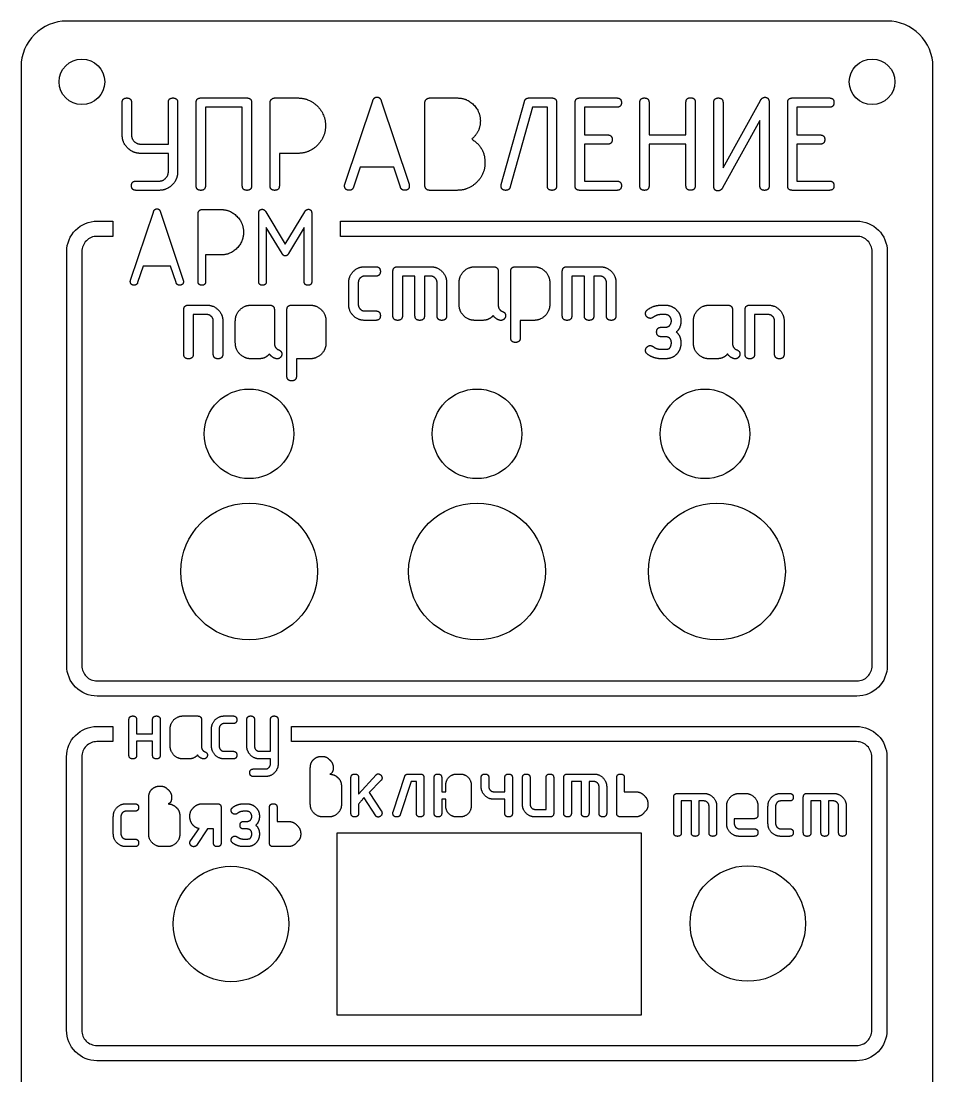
# Model space of a CAD drawing. Header units: millimetres. Extents: x -30 to 30, y -112 to 112.
# Drawn here: x -30 to 30, y 42.1 to 111.5 of the extents above; entities that cross this region are included whole.
import ezdxf

# ---------------------------------------------------------------- set-up
doc = ezdxf.new("R2010")
doc.units = ezdxf.units.MM

msp = doc.modelspace()

# ---------------------------------------------------------------- linework, layer by layer
for p, q in [((-18.177, 106.439), (-15.139, 106.439)), ((-13.311, 106.439), (-11.792, 106.439)), ((-8.694, 100.766), (-6.865, 106.241)), ((-6.297, 106.241), (-4.468, 100.766)), ((-3.122, 106.439), (-1.299, 106.439)), ((3.415, 106.439), (4.933, 106.439)), ((6.762, 106.439), (9.2, 106.439)), ((20.75, 106.439), (23.188, 106.439)), ((-23.347, 104.006), (-23.347, 106.134)), ((-22.738, 106.134), (-22.738, 104.011)), ((-19.7, 106.134), (-19.7, 101.573)), ((-18.481, 100.664), (-18.481, 106.134)), ((-14.835, 106.134), (-14.835, 100.664)), ((-13.616, 100.664), (-13.616, 106.134)), ((-3.427, 100.664), (-3.427, 106.134)), ((1.601, 100.74), (3.12, 106.216)), ((5.238, 106.134), (5.238, 100.664)), ((6.457, 100.644), (6.457, 106.134)), ((10.713, 100.664), (10.713, 106.134)), ((14.36, 106.15), (14.36, 100.674)), ((15.579, 100.664), (15.579, 106.134)), ((19.226, 106.139), (19.226, 100.664)), ((20.445, 100.644), (20.445, 106.134)), ((-22.433, 100.969), (-20.914, 100.969)), ((-20.914, 100.359), (-22.433, 100.359)), ((-1.299, 100.359), (-3.122, 100.359)), ((9.2, 100.359), (6.762, 100.359)), ((23.188, 100.359), (20.75, 100.359)), ((-22.796, 94.444), (-21.298, 98.932)), ((-20.831, 98.932), (-19.332, 94.444)), ((-18.354, 94.361), (-18.354, 98.845)), ((-18.104, 99.095), (-16.86, 99.095)), ((-14.366, 94.361), (-14.366, 98.824)), ((-10.873, 98.824), (-10.873, 94.361)), ((-7.403, 95.331), (-6.677, 95.331)), ((-5.22, 95.331), (-3.046, 95.331)), ((-0.138, 95.331), (1.075, 95.331)), ((2.531, 95.331), (3.744, 95.331)), ((5.927, 95.331), (8.101, 95.331)), ((-6.677, 94.708), (-7.403, 94.708)), ((-5.534, 92.113), (-5.534, 95.017)), ((1.393, 95.017), (1.393, 92.843)), ((2.218, 90.661), (2.218, 95.017)), ((5.613, 92.113), (5.613, 95.017)), ((-8.438, 92.839), (-8.438, 94.291)), ((-7.811, 94.291), (-7.811, 92.839)), ((-2.629, 92.113), (-2.629, 94.295)), ((-2.002, 94.291), (-2.002, 92.113)), ((-1.177, 92.839), (-1.177, 94.291)), ((4.788, 94.291), (4.788, 92.839)), ((8.517, 92.113), (8.517, 94.295)), ((9.144, 94.291), (9.144, 92.113)), ((-19.298, 89.585), (-19.298, 92.489)), ((-18.985, 92.803), (-17.772, 92.803)), ((-14.863, 92.803), (-13.651, 92.803)), ((-13.333, 92.489), (-13.333, 90.315)), ((-12.508, 88.133), (-12.508, 92.489)), ((-12.194, 92.803), (-10.981, 92.803)), ((-7.403, 92.422), (-6.677, 92.422)), ((12.135, 92.803), (12.378, 92.803)), ((15.282, 92.803), (16.495, 92.803)), ((16.813, 92.489), (16.813, 90.315)), ((17.638, 89.585), (17.638, 92.489)), ((17.951, 92.803), (19.164, 92.803)), ((-17.355, 89.585), (-17.355, 91.767)), ((-16.728, 91.763), (-16.728, 89.585)), ((-15.903, 90.311), (-15.903, 91.763)), ((-9.938, 91.763), (-9.938, 90.311)), ((-6.677, 91.8), (-7.403, 91.8)), ((0.349, 91.8), (-0.138, 91.8)), ((12.378, 92.18), (12.135, 92.18)), ((14.243, 90.311), (14.243, 91.763)), ((19.581, 89.585), (19.581, 91.767)), ((20.208, 91.763), (20.208, 89.585)), ((12.135, 91.347), (12.378, 91.347)), ((12.432, 90.724), (12.135, 90.724)), ((12.135, 89.894), (12.378, 89.894)), ((-14.377, 89.271), (-14.863, 89.271)), ((12.378, 89.271), (12.135, 89.271)), ((15.769, 89.271), (15.282, 89.271)), ((-22.903, 63.184), (-22.903, 65.508)), ((-20.847, 65.508), (-20.847, 63.184)), ((-19.355, 65.758), (-18.385, 65.758)), ((-18.13, 65.508), (-18.13, 63.768)), ((-16.639, 65.758), (-16.058, 65.758)), ((-15.144, 63.765), (-15.144, 65.508)), ((-14.642, 65.508), (-14.642, 63.765)), ((-13.088, 65.508), (-13.088, 62.603)), ((-20.187, 63.765), (-20.187, 64.927)), ((-17.467, 63.765), (-17.467, 64.927)), ((-16.965, 64.927), (-16.965, 63.765)), ((-16.058, 65.26), (-16.639, 65.26)), ((-16.639, 63.432), (-16.058, 63.432)), ((-18.965, 62.933), (-19.355, 62.933)), ((-16.058, 62.933), (-16.639, 62.933)), ((-14.701, 62.27), (-13.923, 62.27)), ((-10.968, 59.945), (-10.968, 62.347)), ((-5.523, 59.443), (-4.741, 61.806)), ((-4.52, 61.938), (-3.741, 61.938)), ((-1.335, 61.938), (-1.104, 61.938)), ((5.959, 61.938), (7.698, 61.938)), ((-13.923, 61.772), (-14.701, 61.772)), ((-8.919, 61.106), (-8.919, 59.945)), ((-8.295, 59.364), (-8.295, 61.687)), ((-3.49, 61.687), (-3.49, 59.364)), ((-2.823, 59.364), (-2.823, 61.687)), ((-0.384, 61.222), (-0.384, 59.829)), ((0.276, 61.106), (0.276, 61.687)), ((0.777, 61.687), (0.777, 61.106)), ((2.332, 61.687), (2.332, 59.364)), ((2.992, 59.945), (2.992, 61.687)), ((3.494, 61.687), (3.494, 59.945)), ((5.048, 61.687), (5.048, 59.364)), ((5.708, 59.364), (5.708, 61.687)), ((8.032, 59.364), (8.032, 61.11)), ((8.533, 61.106), (8.533, 59.364)), ((9.193, 59.364), (9.193, 61.687)), ((12.944, 58.086), (12.944, 60.41)), ((13.195, 60.661), (14.935, 60.661)), ((17.261, 60.661), (17.651, 60.661)), ((19.977, 60.661), (20.558, 60.661)), ((21.473, 58.086), (21.473, 60.41)), ((21.723, 60.661), (23.463, 60.661)), ((-23.103, 59.982), (-22.522, 59.982)), ((-21.604, 57.989), (-21.604, 60.391)), ((-18.063, 59.982), (-17.093, 59.982)), ((-16.839, 59.731), (-16.839, 57.408)), ((-15.344, 59.982), (-15.149, 59.982)), ((-13.657, 57.408), (-13.657, 59.731)), ((-7.793, 59.961), (-7.793, 59.364)), ((-6.661, 59.182), (-7.427, 60.38)), ((15.268, 58.086), (15.268, 59.832)), ((15.77, 59.829), (15.77, 58.086)), ((16.43, 58.667), (16.43, 59.829)), ((18.486, 59.829), (18.486, 59.248)), ((19.149, 58.667), (19.149, 59.829)), ((19.651, 59.829), (19.651, 58.667)), ((20.558, 60.162), (19.977, 60.162)), ((23.796, 58.086), (23.796, 59.832)), ((24.298, 59.829), (24.298, 58.086)), ((-23.931, 57.989), (-23.931, 59.15)), ((-23.429, 59.15), (-23.429, 57.989)), ((-22.522, 59.484), (-23.103, 59.484)), ((-19.555, 59.15), (-19.555, 57.989)), ((-15.149, 59.484), (-15.344, 59.484)), ((-9.751, 59.113), (-10.14, 59.113)), ((-1.104, 59.113), (-1.335, 59.113)), ((4.794, 59.113), (3.824, 59.113)), ((10.414, 59.113), (9.444, 59.113)), ((-18.855, 57.55), (-18.284, 58.345)), ((-15.344, 58.817), (-15.149, 58.817)), ((17.261, 58.334), (18.232, 58.334)), ((19.977, 58.334), (20.558, 58.334)), ((-23.103, 57.655), (-22.522, 57.655)), ((-15.106, 58.319), (-15.344, 58.319)), ((-15.344, 57.655), (-15.149, 57.655)), ((18.232, 57.835), (17.261, 57.835)), ((20.558, 57.835), (19.977, 57.835)), ((-22.522, 57.157), (-23.103, 57.157)), ((-20.386, 57.157), (-20.776, 57.157)), ((-15.149, 57.157), (-15.344, 57.157)), ((-12.436, 57.157), (-13.406, 57.157))]:
    msp.add_line(p, q)
for points in [[(-30, 108.5), (-30, -108.5, 0.414214), (-27, -111.5), (27, -111.5, 0.414214), (30, -108.5), (30, 108.5, 0.414214), (27, 111.5), (-27, 111.5, 0.414214)], [(25, 98.331, -0.414214), (27, 96.331), (27, 69.068, -0.414214), (25, 67.068), (-25, 67.068, -0.414214), (-27, 69.068), (-27, 96.331, -0.414214), (-25, 98.331), (-23.957, 98.331), (-23.957, 97.331), (-25, 97.331, 0.414214), (-26, 96.331), (-26, 69.068, 0.414214), (-25, 68.068), (25, 68.068, 0.414214), (26, 69.068), (26, 96.331, 0.414214), (25, 97.331), (-8.982, 97.331), (-8.982, 98.331)], [(24.978, 65.068, -0.414214), (26.978, 63.068), (26.978, 45.068, -0.414214), (24.978, 43.068), (-25.009, 43.068, -0.414214), (-27.009, 45.068), (-27.009, 63.068, -0.414214), (-25.009, 65.068), (-23.965, 65.068), (-23.965, 64.068), (-25.009, 64.068, 0.414214), (-26.009, 63.068), (-26.009, 45.068, 0.414214), (-25.009, 44.068), (24.978, 44.068, 0.414214), (25.978, 45.068), (25.978, 63.068, 0.414214), (24.978, 64.068), (-12.203, 64.068), (-12.203, 65.068)]]:
    msp.add_lwpolyline(points, format="xyb", close=True)
for points in [[(16.189, 106.134), (16.189, 101.837), (18.652, 106.282)], [(-22.128, 103.402), (-20.31, 103.402), (-20.31, 106.134)], [(-15.444, 100.664), (-15.444, 105.83), (-17.872, 105.83), (-17.872, 100.664)], [(4.629, 100.664), (4.629, 105.83), (3.643, 105.83), (2.186, 100.583)], [(9.2, 105.83), (7.067, 105.83), (7.067, 104.006), (8.595, 104.006)], [(11.323, 106.134), (11.323, 104.006), (13.751, 104.006), (13.751, 106.15)], [(23.188, 105.83), (21.054, 105.83), (21.054, 104.006), (22.583, 104.006)], [(18.616, 100.664), (18.616, 104.966), (16.153, 100.522)], [(-20.31, 101.578), (-20.31, 102.792), (-22.133, 102.792)], [(-11.792, 102.792), (-13.006, 102.792), (-13.006, 100.664)], [(8.595, 103.397), (7.067, 103.397), (7.067, 100.969), (9.2, 100.969)], [(13.751, 100.664), (13.751, 103.397), (11.323, 103.397), (11.323, 100.664)], [(22.583, 103.397), (21.054, 103.397), (21.054, 100.969), (23.188, 100.969)], [(-5.042, 100.573), (-5.479, 101.888), (-7.688, 101.888), (-8.125, 100.573)], [(-13.9, 98.953), (-12.617, 96.813), (-11.339, 98.953)], [(-12.83, 96.197), (-13.866, 97.921), (-13.866, 94.361)], [(-11.372, 94.361), (-11.372, 97.921), (-12.401, 96.197)], [(-16.86, 96.105), (-17.855, 96.105), (-17.855, 94.361)], [(-19.803, 94.286), (-20.161, 95.364), (-21.972, 95.364), (-22.33, 94.286)], [(-4.082, 92.113), (-4.082, 94.708), (-4.907, 94.708), (-4.907, 92.113)], [(-3.042, 94.708), (-3.455, 94.708), (-3.455, 92.113)], [(7.065, 92.113), (7.065, 94.708), (6.24, 94.708), (6.24, 92.113)], [(8.105, 94.708), (7.692, 94.708), (7.692, 92.113)], [(-17.772, 92.18), (-18.671, 92.18), (-18.671, 89.585)], [(3.744, 91.8), (2.845, 91.8), (2.845, 90.661)], [(19.164, 92.18), (18.265, 92.18), (18.265, 89.585)], [(-10.981, 89.271), (-11.881, 89.271), (-11.881, 88.133)], [(-22.401, 65.508), (-22.401, 64.593), (-21.348, 64.593), (-21.348, 65.508)], [(-14.312, 63.432), (-13.589, 63.432), (-13.589, 65.508)], [(-21.348, 63.184), (-21.348, 64.095), (-22.401, 64.095), (-22.401, 63.184)], [(-13.589, 62.603), (-13.589, 62.933), (-14.309, 62.933)], [(-7.793, 61.687), (-7.793, 60.601), (-6.625, 61.888)], [(-6.325, 61.502), (-7.087, 60.717), (-6.305, 59.525)], [(-3.992, 59.364), (-3.992, 61.44), (-4.338, 61.44), (-5.064, 59.245)], [(-2.322, 61.687), (-2.322, 60.773), (-2.051, 60.773), (-2.051, 61.222)], [(1.108, 60.773), (1.83, 60.773), (1.83, 61.687)], [(3.824, 59.611), (4.546, 59.611), (4.546, 61.687)], [(6.87, 59.364), (6.87, 61.44), (6.21, 61.44), (6.21, 59.364)], [(7.702, 61.44), (7.372, 61.44), (7.372, 59.364)], [(9.695, 61.687), (9.695, 60.773), (10.414, 60.773)], [(-13.155, 59.731), (-13.155, 58.817), (-12.436, 58.817)], [(-2.051, 59.826), (-2.051, 60.275), (-2.322, 60.275), (-2.322, 59.364)], [(1.83, 59.364), (1.83, 60.275), (1.111, 60.275)], [(14.106, 58.086), (14.106, 60.162), (13.446, 60.162), (13.446, 58.086)], [(14.938, 60.162), (14.608, 60.162), (14.608, 58.086)], [(22.634, 58.086), (22.634, 60.162), (21.974, 60.162), (21.974, 58.086)], [(23.466, 60.162), (23.136, 60.162), (23.136, 58.086)], [(18.232, 58.997), (16.931, 58.997), (16.931, 58.667)], [(-17.34, 57.408), (-17.34, 58.319), (-17.73, 58.319), (-18.456, 57.243)]]:
    msp.add_lwpolyline(points)
msp.add_lwpolyline([(10.808, 58.068), (10.808, 46.068), (-9.192, 46.068), (-9.192, 58.068)], close=True)
for centre, radius in [((-26, 107.5), 1.5), ((26, 107.5), 1.5), ((-15, 84.331), 2.95), ((0, 84.331), 2.95), ((15, 84.331), 2.95), ((-15, 75.262), 4.5), ((0, 75.262), 4.5), ((15.79, 75.262), 4.5), ((-16.192, 52.068), 3.8), ((17.823, 52.094), 3.8)]:
    msp.add_circle(centre, radius)
for points in [[(-23.347, 106.134), (-23.347, 106.439), (-23.042, 106.439)], [(-23.042, 106.439), (-22.738, 106.439), (-22.738, 106.134)], [(-20.31, 106.134), (-20.31, 106.439), (-20.005, 106.439)], [(-20.005, 106.439), (-19.7, 106.439), (-19.7, 106.134)], [(-18.481, 106.134), (-18.481, 106.439), (-18.177, 106.439)], [(-15.139, 106.439), (-14.835, 106.439), (-14.835, 106.134)], [(-13.616, 106.134), (-13.616, 106.256), (-13.433, 106.439), (-13.311, 106.439)], [(-11.792, 106.439), (-11.04, 106.439), (-9.969, 105.367), (-9.969, 104.616)], [(-6.865, 106.241), (-6.779, 106.5), (-6.581, 106.5)], [(-6.581, 106.5), (-6.378, 106.5), (-6.297, 106.241)], [(-3.427, 106.134), (-3.427, 106.256), (-3.244, 106.439), (-3.122, 106.439)], [(-1.299, 106.439), (-0.674, 106.439), (0.22, 105.545), (0.22, 104.92)], [(3.12, 106.216), (3.181, 106.439), (3.415, 106.439)], [(4.933, 106.439), (5.238, 106.439), (5.238, 106.134)], [(6.457, 106.134), (6.457, 106.439), (6.762, 106.439)], [(9.2, 106.439), (9.505, 106.439), (9.505, 106.134)], [(10.713, 106.134), (10.713, 106.439), (11.018, 106.439)], [(11.018, 106.439), (11.323, 106.439), (11.323, 106.134)], [(13.751, 106.15), (13.751, 106.454), (14.055, 106.454)], [(14.055, 106.454), (14.36, 106.454), (14.36, 106.15)], [(15.579, 106.134), (15.579, 106.439), (15.884, 106.439)], [(15.884, 106.439), (16.189, 106.439), (16.189, 106.134)], [(18.652, 106.282), (18.769, 106.485), (18.947, 106.485)], [(18.947, 106.485), (19.226, 106.485), (19.226, 106.139)], [(20.445, 106.134), (20.445, 106.439), (20.75, 106.439)], [(23.188, 106.439), (23.492, 106.439), (23.492, 106.134)], [(9.505, 106.134), (9.505, 105.83), (9.2, 105.83)], [(23.492, 106.134), (23.492, 105.83), (23.188, 105.83)], [(0.22, 104.92), (0.22, 104.194), (-0.349, 103.732)], [(-9.969, 104.616), (-9.969, 103.864), (-11.035, 102.792), (-11.792, 102.792)], [(-22.133, 102.792), (-22.636, 102.792), (-23.347, 103.503), (-23.347, 104.006)], [(-22.738, 104.011), (-22.738, 103.762), (-22.377, 103.402), (-22.128, 103.402)], [(-0.349, 103.732), (0.525, 103.199), (0.525, 102.183)], [(8.595, 104.006), (8.895, 104.006), (8.895, 103.701)], [(8.895, 103.701), (8.895, 103.397), (8.595, 103.397)], [(22.583, 104.006), (22.883, 104.006), (22.883, 103.701)], [(22.883, 103.701), (22.883, 103.397), (22.583, 103.397)], [(0.525, 102.183), (0.525, 101.431), (-0.547, 100.359), (-1.299, 100.359)], [(-20.914, 100.969), (-20.665, 100.969), (-20.31, 101.329), (-20.31, 101.578)], [(-19.7, 101.573), (-19.7, 101.07), (-20.411, 100.359), (-20.914, 100.359)], [(-22.738, 100.664), (-22.738, 100.969), (-22.433, 100.969)], [(-8.714, 100.654), (-8.714, 100.71), (-8.694, 100.766)], [(-4.468, 100.766), (-4.453, 100.71), (-4.453, 100.654)], [(1.586, 100.649), (1.586, 100.695), (1.601, 100.74)], [(9.2, 100.969), (9.505, 100.969), (9.505, 100.664)], [(23.188, 100.969), (23.492, 100.969), (23.492, 100.664)], [(-22.433, 100.359), (-22.738, 100.359), (-22.738, 100.664)], [(-18.177, 100.359), (-18.481, 100.359), (-18.481, 100.664)], [(-17.872, 100.664), (-17.872, 100.359), (-18.177, 100.359)], [(-15.139, 100.359), (-15.444, 100.359), (-15.444, 100.664)], [(-14.835, 100.664), (-14.835, 100.359), (-15.139, 100.359)], [(-13.311, 100.359), (-13.616, 100.359), (-13.616, 100.664)], [(-13.006, 100.664), (-13.006, 100.359), (-13.311, 100.359)], [(-8.399, 100.364), (-8.714, 100.364), (-8.714, 100.654)], [(-8.125, 100.573), (-8.191, 100.364), (-8.399, 100.364)], [(-4.768, 100.364), (-4.976, 100.364), (-5.042, 100.573)], [(-4.453, 100.654), (-4.453, 100.364), (-4.768, 100.364)], [(-3.122, 100.359), (-3.254, 100.359), (-3.427, 100.532), (-3.427, 100.664)], [(1.896, 100.359), (1.586, 100.359), (1.586, 100.649)], [(2.186, 100.583), (2.125, 100.359), (1.896, 100.359)], [(4.933, 100.359), (4.629, 100.359), (4.629, 100.664)], [(5.238, 100.664), (5.238, 100.359), (4.933, 100.359)], [(6.762, 100.359), (6.457, 100.359), (6.457, 100.644)], [(9.505, 100.664), (9.505, 100.359), (9.2, 100.359)], [(11.018, 100.359), (10.713, 100.359), (10.713, 100.664)], [(11.323, 100.664), (11.323, 100.359), (11.018, 100.359)], [(14.05, 100.364), (13.751, 100.364), (13.751, 100.664)], [(14.36, 100.674), (14.36, 100.364), (14.05, 100.364)], [(15.858, 100.319), (15.579, 100.319), (15.579, 100.664)], [(16.153, 100.522), (16.036, 100.319), (15.858, 100.319)], [(18.921, 100.359), (18.616, 100.359), (18.616, 100.664)], [(19.226, 100.664), (19.226, 100.359), (18.921, 100.359)], [(20.75, 100.359), (20.445, 100.359), (20.445, 100.644)], [(23.492, 100.664), (23.492, 100.359), (23.188, 100.359)], [(-21.298, 98.932), (-21.227, 99.145), (-21.064, 99.145)], [(-21.064, 99.145), (-20.898, 99.145), (-20.831, 98.932)], [(-18.354, 98.845), (-18.354, 98.945), (-18.204, 99.095), (-18.104, 99.095)], [(-16.86, 99.095), (-16.243, 99.095), (-15.365, 98.216), (-15.365, 97.6)], [(-14.366, 98.824), (-14.366, 99.111), (-14.141, 99.111)], [(-14.141, 99.111), (-13.995, 99.111), (-13.9, 98.953)], [(-11.339, 98.953), (-11.243, 99.111), (-11.102, 99.111)], [(-11.102, 99.111), (-10.873, 99.111), (-10.873, 98.824)], [(-15.365, 97.6), (-15.365, 96.984), (-16.239, 96.105), (-16.86, 96.105)], [(-12.617, 96.039), (-12.738, 96.039), (-12.83, 96.197)], [(-12.401, 96.197), (-12.497, 96.039), (-12.617, 96.039)], [(-8.438, 94.291), (-8.438, 94.724), (-7.828, 95.331), (-7.403, 95.331)], [(-6.677, 95.331), (-6.359, 95.331), (-6.359, 95.021)], [(-5.534, 95.017), (-5.534, 95.331), (-5.22, 95.331)], [(-3.046, 95.331), (-2.613, 95.331), (-2.002, 94.72), (-2.002, 94.291)], [(-1.177, 94.291), (-1.177, 94.724), (-0.563, 95.331), (-0.138, 95.331)], [(1.075, 95.331), (1.393, 95.331), (1.393, 95.017)], [(2.218, 95.017), (2.218, 95.331), (2.531, 95.331)], [(3.744, 95.331), (4.177, 95.331), (4.788, 94.72), (4.788, 94.291)], [(5.613, 95.017), (5.613, 95.331), (5.927, 95.331)], [(8.101, 95.331), (8.534, 95.331), (9.144, 94.72), (9.144, 94.291)], [(-22.813, 94.353), (-22.813, 94.399), (-22.796, 94.444)], [(-19.332, 94.444), (-19.32, 94.399), (-19.32, 94.353)], [(-7.403, 94.708), (-7.568, 94.708), (-7.811, 94.465), (-7.811, 94.291)], [(-6.359, 95.021), (-6.359, 94.708), (-6.677, 94.708)], [(-2.629, 94.295), (-2.629, 94.46), (-2.877, 94.708), (-3.042, 94.708)], [(8.517, 94.295), (8.517, 94.46), (8.27, 94.708), (8.105, 94.708)], [(-22.555, 94.115), (-22.813, 94.115), (-22.813, 94.353)], [(-22.33, 94.286), (-22.384, 94.115), (-22.555, 94.115)], [(-19.578, 94.115), (-19.749, 94.115), (-19.803, 94.286)], [(-19.32, 94.353), (-19.32, 94.115), (-19.578, 94.115)], [(-18.104, 94.111), (-18.354, 94.111), (-18.354, 94.361)], [(-17.855, 94.361), (-17.855, 94.111), (-18.104, 94.111)], [(-14.116, 94.111), (-14.366, 94.111), (-14.366, 94.361)], [(-13.866, 94.361), (-13.866, 94.111), (-14.116, 94.111)], [(-11.123, 94.111), (-11.372, 94.111), (-11.372, 94.361)], [(-10.873, 94.361), (-10.873, 94.111), (-11.123, 94.111)], [(-19.298, 92.489), (-19.298, 92.803), (-18.985, 92.803)], [(-17.772, 92.803), (-17.339, 92.803), (-16.728, 92.192), (-16.728, 91.763)], [(-15.903, 91.763), (-15.903, 92.196), (-15.288, 92.803), (-14.863, 92.803)], [(-13.651, 92.803), (-13.333, 92.803), (-13.333, 92.489)], [(-12.508, 92.489), (-12.508, 92.803), (-12.194, 92.803)], [(-10.981, 92.803), (-10.548, 92.803), (-9.938, 92.192), (-9.938, 91.763)], [(-7.403, 91.8), (-7.828, 91.8), (-8.438, 92.406), (-8.438, 92.839)], [(-7.811, 92.839), (-7.811, 92.666), (-7.568, 92.422), (-7.403, 92.422)], [(-6.677, 92.422), (-6.359, 92.422), (-6.359, 92.113)], [(-0.138, 91.8), (-0.567, 91.8), (-1.177, 92.406), (-1.177, 92.839)], [(1.393, 92.843), (1.393, 92.526), (1.628, 92.406)], [(1.628, 92.406), (1.884, 92.319), (1.884, 92.121)], [(4.788, 92.839), (4.788, 92.41), (4.177, 91.8), (3.744, 91.8)], [(11.091, 92.254), (11.091, 92.399), (11.219, 92.498)], [(11.219, 92.498), (11.619, 92.803), (12.135, 92.803)], [(12.378, 92.803), (12.865, 92.803), (13.178, 92.432)], [(13.178, 92.432), (13.418, 92.18), (13.418, 91.763)], [(14.243, 91.763), (14.243, 92.196), (14.857, 92.803), (15.282, 92.803)], [(16.495, 92.803), (16.813, 92.803), (16.813, 92.489)], [(17.638, 92.489), (17.638, 92.803), (17.951, 92.803)], [(19.164, 92.803), (19.598, 92.803), (20.208, 92.192), (20.208, 91.763)], [(-17.355, 91.767), (-17.355, 91.932), (-17.603, 92.18), (-17.772, 92.18)], [(-6.359, 92.113), (-6.359, 91.8), (-6.677, 91.8)], [(-5.22, 91.8), (-5.534, 91.8), (-5.534, 92.113)], [(-4.907, 92.113), (-4.907, 91.8), (-5.22, 91.8)], [(-3.768, 91.8), (-4.082, 91.8), (-4.082, 92.113)], [(-3.455, 92.113), (-3.455, 91.8), (-3.768, 91.8)], [(-2.316, 91.8), (-2.629, 91.8), (-2.629, 92.113)], [(-2.002, 92.113), (-2.002, 91.8), (-2.316, 91.8)], [(1.067, 92.121), (0.815, 91.8), (0.349, 91.8)], [(1.413, 91.833), (1.174, 91.94), (1.067, 92.121)], [(1.57, 91.795), (1.5, 91.795), (1.413, 91.833)], [(1.884, 92.121), (1.884, 91.993), (1.706, 91.795), (1.57, 91.795)], [(5.927, 91.8), (5.613, 91.8), (5.613, 92.113)], [(6.24, 92.113), (6.24, 91.8), (5.927, 91.8)], [(7.379, 91.8), (7.065, 91.8), (7.065, 92.113)], [(7.692, 92.113), (7.692, 91.8), (7.379, 91.8)], [(8.831, 91.8), (8.517, 91.8), (8.517, 92.113)], [(9.144, 92.113), (9.144, 91.8), (8.831, 91.8)], [(11.404, 91.932), (11.277, 91.932), (11.091, 92.126), (11.091, 92.254)], [(11.615, 92.015), (11.503, 91.932), (11.404, 91.932)], [(12.135, 92.18), (11.833, 92.18), (11.615, 92.015)], [(12.687, 92.052), (12.572, 92.18), (12.378, 92.18)], [(12.791, 91.763), (12.791, 91.936), (12.687, 92.052)], [(12.687, 91.474), (12.791, 91.59), (12.791, 91.763)], [(13.418, 91.763), (13.418, 91.289), (13.112, 91.037)], [(19.581, 91.767), (19.581, 91.932), (19.333, 92.18), (19.164, 92.18)], [(11.821, 91.037), (11.821, 91.347), (12.135, 91.347)], [(12.135, 90.724), (11.821, 90.724), (11.821, 91.037)], [(12.378, 91.347), (12.572, 91.347), (12.687, 91.474)], [(13.112, 91.037), (13.418, 90.786), (13.418, 90.311)], [(-14.863, 89.271), (-15.292, 89.271), (-15.903, 89.878), (-15.903, 90.311)], [(-13.333, 90.315), (-13.333, 89.998), (-13.098, 89.878)], [(-9.938, 90.311), (-9.938, 89.882), (-10.548, 89.271), (-10.981, 89.271)], [(2.531, 90.347), (2.218, 90.347), (2.218, 90.661)], [(2.845, 90.661), (2.845, 90.347), (2.531, 90.347)], [(12.791, 90.315), (12.791, 90.686), (12.432, 90.724)], [(12.671, 89.96), (12.791, 90.142), (12.791, 90.315)], [(13.418, 90.311), (13.418, 89.89), (13.158, 89.593)], [(15.282, 89.271), (14.853, 89.271), (14.243, 89.878), (14.243, 90.311)], [(16.813, 90.315), (16.813, 89.998), (17.048, 89.878)], [(-18.985, 89.271), (-19.298, 89.271), (-19.298, 89.585)], [(-18.671, 89.585), (-18.671, 89.271), (-18.985, 89.271)], [(-17.042, 89.271), (-17.355, 89.271), (-17.355, 89.585)], [(-16.728, 89.585), (-16.728, 89.271), (-17.042, 89.271)], [(-13.659, 89.593), (-13.91, 89.271), (-14.377, 89.271)], [(-13.312, 89.304), (-13.552, 89.412), (-13.659, 89.593)], [(-12.842, 89.593), (-12.842, 89.465), (-13.019, 89.267), (-13.155, 89.267)], [(-13.098, 89.878), (-12.842, 89.791), (-12.842, 89.593)], [(11.091, 89.82), (11.091, 89.948), (11.277, 90.142), (11.404, 90.142)], [(11.219, 89.577), (11.091, 89.672), (11.091, 89.82)], [(12.135, 89.271), (11.615, 89.271), (11.219, 89.577)], [(11.404, 90.142), (11.503, 90.142), (11.615, 90.059)], [(11.615, 90.059), (11.829, 89.894), (12.135, 89.894)], [(12.378, 89.894), (12.572, 89.894), (12.671, 89.96)], [(13.158, 89.593), (12.865, 89.271), (12.378, 89.271)], [(16.487, 89.593), (16.235, 89.271), (15.769, 89.271)], [(16.833, 89.304), (16.594, 89.412), (16.487, 89.593)], [(17.304, 89.593), (17.304, 89.465), (17.126, 89.267), (16.99, 89.267)], [(17.048, 89.878), (17.304, 89.791), (17.304, 89.593)], [(17.951, 89.271), (17.638, 89.271), (17.638, 89.585)], [(18.265, 89.585), (18.265, 89.271), (17.951, 89.271)], [(19.895, 89.271), (19.581, 89.271), (19.581, 89.585)], [(20.208, 89.585), (20.208, 89.271), (19.895, 89.271)], [(-13.155, 89.267), (-13.226, 89.267), (-13.312, 89.304)], [(16.99, 89.267), (16.92, 89.267), (16.833, 89.304)], [(-12.194, 87.819), (-12.508, 87.819), (-12.508, 88.133)], [(-11.881, 88.133), (-11.881, 87.819), (-12.194, 87.819)], [(-22.903, 65.508), (-22.903, 65.758), (-22.652, 65.758)], [(-22.652, 65.758), (-22.401, 65.758), (-22.401, 65.508)], [(-21.348, 65.508), (-21.348, 65.758), (-21.097, 65.758)], [(-21.097, 65.758), (-20.847, 65.758), (-20.847, 65.508)], [(-20.187, 64.927), (-20.187, 65.273), (-19.695, 65.758), (-19.355, 65.758)], [(-18.385, 65.758), (-18.13, 65.758), (-18.13, 65.508)], [(-17.467, 64.927), (-17.467, 65.273), (-16.979, 65.758), (-16.639, 65.758)], [(-16.058, 65.758), (-15.804, 65.758), (-15.804, 65.511)], [(-15.804, 65.511), (-15.804, 65.26), (-16.058, 65.26)], [(-15.144, 65.508), (-15.144, 65.758), (-14.893, 65.758)], [(-14.893, 65.758), (-14.642, 65.758), (-14.642, 65.508)], [(-13.589, 65.508), (-13.589, 65.758), (-13.338, 65.758)], [(-13.338, 65.758), (-13.088, 65.758), (-13.088, 65.508)], [(-16.639, 65.26), (-16.771, 65.26), (-16.965, 65.065), (-16.965, 64.927)], [(-19.355, 62.933), (-19.698, 62.933), (-20.187, 63.418), (-20.187, 63.765)], [(-18.391, 63.191), (-18.593, 62.933), (-18.965, 62.933)], [(-18.114, 62.96), (-18.305, 63.046), (-18.391, 63.191)], [(-18.13, 63.768), (-18.13, 63.514), (-17.942, 63.418)], [(-17.738, 63.191), (-17.738, 63.088), (-17.88, 62.93), (-17.989, 62.93)], [(-17.942, 63.418), (-17.738, 63.349), (-17.738, 63.191)], [(-16.639, 62.933), (-16.979, 62.933), (-17.467, 63.418), (-17.467, 63.765)], [(-16.965, 63.765), (-16.965, 63.626), (-16.771, 63.432), (-16.639, 63.432)], [(-16.058, 63.432), (-15.804, 63.432), (-15.804, 63.184)], [(-14.309, 62.933), (-14.652, 62.933), (-15.144, 63.418), (-15.144, 63.765)], [(-14.642, 63.765), (-14.642, 63.626), (-14.447, 63.432), (-14.312, 63.432)], [(-22.652, 62.933), (-22.903, 62.933), (-22.903, 63.184)], [(-22.401, 63.184), (-22.401, 62.933), (-22.652, 62.933)], [(-21.097, 62.933), (-21.348, 62.933), (-21.348, 63.184)], [(-20.847, 63.184), (-20.847, 62.933), (-21.097, 62.933)], [(-17.989, 62.93), (-18.045, 62.93), (-18.114, 62.96)], [(-15.804, 63.184), (-15.804, 62.933), (-16.058, 62.933)], [(-13.088, 62.603), (-13.088, 62.257), (-13.576, 61.772), (-13.923, 61.772)], [(-13.923, 62.27), (-13.787, 62.27), (-13.589, 62.468), (-13.589, 62.603)], [(-10.968, 62.347), (-10.968, 62.7), (-10.734, 62.912)], [(-10.734, 62.912), (-10.52, 63.1), (-10.213, 63.1)], [(-10.213, 63.1), (-9.906, 63.1), (-9.764, 62.928)], [(-9.764, 62.928), (-9.46, 62.704), (-9.46, 62.35)], [(-14.952, 62.022), (-14.952, 62.27), (-14.701, 62.27)], [(-14.701, 61.772), (-14.952, 61.772), (-14.952, 62.022)], [(-9.46, 62.35), (-9.46, 61.994), (-9.691, 61.925)], [(-9.691, 61.925), (-9.351, 61.925), (-9.107, 61.644)], [(-8.295, 61.687), (-8.295, 61.938), (-8.044, 61.938)], [(-8.044, 61.938), (-7.793, 61.938), (-7.793, 61.687)], [(-6.625, 61.888), (-6.595, 61.948), (-6.5, 61.948)], [(-6.5, 61.948), (-6.397, 61.948), (-6.249, 61.783), (-6.249, 61.684)], [(-4.741, 61.806), (-4.701, 61.938), (-4.52, 61.938)], [(-3.741, 61.938), (-3.49, 61.938), (-3.49, 61.687)], [(-2.823, 61.687), (-2.823, 61.938), (-2.572, 61.938)], [(-2.572, 61.938), (-2.322, 61.938), (-2.322, 61.687)], [(-2.051, 61.222), (-2.051, 61.515), (-1.635, 61.938), (-1.335, 61.938)], [(-1.104, 61.938), (-0.803, 61.938), (-0.384, 61.519), (-0.384, 61.222)], [(0.276, 61.687), (0.276, 61.938), (0.527, 61.938)], [(0.527, 61.938), (0.777, 61.938), (0.777, 61.687)], [(1.83, 61.687), (1.83, 61.938), (2.081, 61.938)], [(2.081, 61.938), (2.332, 61.938), (2.332, 61.687)], [(2.992, 61.687), (2.992, 61.938), (3.243, 61.938)], [(3.243, 61.938), (3.494, 61.938), (3.494, 61.687)], [(4.546, 61.687), (4.546, 61.938), (4.797, 61.938)], [(4.797, 61.938), (5.048, 61.938), (5.048, 61.687)], [(5.708, 61.687), (5.708, 61.938), (5.959, 61.938)], [(7.698, 61.938), (8.045, 61.938), (8.533, 61.449), (8.533, 61.106)], [(9.193, 61.687), (9.193, 61.938), (9.444, 61.938)], [(9.444, 61.938), (9.695, 61.938), (9.695, 61.687)], [(-21.37, 60.956), (-21.155, 61.144), (-20.848, 61.144)], [(-20.848, 61.144), (-20.542, 61.144), (-20.4, 60.972)], [(-9.107, 61.644), (-8.919, 61.463), (-8.919, 61.106)], [(-6.249, 61.684), (-6.249, 61.578), (-6.325, 61.502)], [(1.111, 60.275), (0.768, 60.275), (0.276, 60.76), (0.276, 61.106)], [(0.777, 61.106), (0.777, 60.968), (0.972, 60.773), (1.108, 60.773)], [(8.032, 61.11), (8.032, 61.242), (7.834, 61.44), (7.702, 61.44)], [(-21.604, 60.391), (-21.604, 60.744), (-21.37, 60.956)], [(-20.4, 60.972), (-20.096, 60.748), (-20.096, 60.395)], [(10.414, 60.773), (10.81, 60.773), (11.055, 60.463)], [(11.055, 60.463), (11.249, 60.275), (11.249, 59.945)], [(12.944, 60.41), (12.944, 60.661), (13.195, 60.661)], [(14.935, 60.661), (15.281, 60.661), (15.77, 60.172), (15.77, 59.829)], [(16.43, 59.829), (16.43, 60.175), (16.915, 60.661), (17.261, 60.661)], [(17.651, 60.661), (17.997, 60.661), (18.486, 60.172), (18.486, 59.829)], [(19.149, 59.829), (19.149, 60.175), (19.638, 60.661), (19.977, 60.661)], [(20.558, 60.661), (20.812, 60.661), (20.812, 60.413)], [(20.812, 60.413), (20.812, 60.162), (20.558, 60.162)], [(21.473, 60.41), (21.473, 60.661), (21.723, 60.661)], [(23.463, 60.661), (23.809, 60.661), (24.298, 60.172), (24.298, 59.829)], [(-23.931, 59.15), (-23.931, 59.497), (-23.443, 59.982), (-23.103, 59.982)], [(-22.522, 59.982), (-22.268, 59.982), (-22.268, 59.734)], [(-22.268, 59.734), (-22.268, 59.484), (-22.522, 59.484)], [(-20.096, 60.395), (-20.096, 60.038), (-20.327, 59.969)], [(-20.327, 59.969), (-19.987, 59.969), (-19.743, 59.688)], [(-18.7, 59.675), (-18.456, 59.982), (-18.063, 59.982)], [(-17.093, 59.982), (-16.839, 59.982), (-16.839, 59.731)], [(-16.179, 59.543), (-16.179, 59.659), (-16.076, 59.738)], [(-16.076, 59.738), (-15.756, 59.982), (-15.344, 59.982)], [(-15.149, 59.982), (-14.759, 59.982), (-14.509, 59.685)], [(-13.657, 59.731), (-13.657, 59.982), (-13.406, 59.982)], [(-13.406, 59.982), (-13.155, 59.982), (-13.155, 59.731)], [(-10.14, 59.113), (-10.48, 59.113), (-10.968, 59.598), (-10.968, 59.945)], [(-8.919, 59.945), (-8.919, 59.601), (-9.404, 59.113), (-9.751, 59.113)], [(-7.427, 60.38), (-7.477, 60.341), (-7.793, 59.961)], [(-1.335, 59.113), (-1.635, 59.113), (-2.051, 59.529), (-2.051, 59.826)], [(-0.384, 59.829), (-0.384, 59.529), (-0.8, 59.113), (-1.104, 59.113)], [(3.824, 59.113), (3.48, 59.113), (2.992, 59.598), (2.992, 59.945)], [(3.494, 59.945), (3.494, 59.806), (3.688, 59.611), (3.824, 59.611)], [(11.249, 59.945), (11.249, 59.608), (11.055, 59.463)], [(15.268, 59.832), (15.268, 59.964), (15.07, 60.162), (14.938, 60.162)], [(19.977, 60.162), (19.845, 60.162), (19.651, 59.968), (19.651, 59.829)], [(23.796, 59.832), (23.796, 59.964), (23.598, 60.162), (23.466, 60.162)], [(-23.103, 59.484), (-23.235, 59.484), (-23.429, 59.289), (-23.429, 59.15)], [(-19.743, 59.688), (-19.555, 59.507), (-19.555, 59.15)], [(-18.895, 59.15), (-18.895, 59.487), (-18.7, 59.675)], [(-18.74, 58.639), (-18.895, 58.857), (-18.895, 59.15)], [(-15.928, 59.286), (-16.03, 59.286), (-16.179, 59.441), (-16.179, 59.543)], [(-15.759, 59.352), (-15.848, 59.286), (-15.928, 59.286)], [(-15.344, 59.484), (-15.584, 59.484), (-15.759, 59.352)], [(-14.901, 59.381), (-14.994, 59.484), (-15.149, 59.484)], [(-14.819, 59.15), (-14.819, 59.289), (-14.901, 59.381)], [(-14.901, 58.919), (-14.819, 59.012), (-14.819, 59.15)], [(-14.317, 59.15), (-14.317, 58.771), (-14.561, 58.569)], [(-14.509, 59.685), (-14.317, 59.484), (-14.317, 59.15)], [(-8.044, 59.113), (-8.295, 59.113), (-8.295, 59.364)], [(-7.793, 59.364), (-7.793, 59.113), (-8.044, 59.113)], [(-6.503, 59.106), (-6.625, 59.106), (-6.661, 59.182)], [(-6.249, 59.36), (-6.249, 59.255), (-6.407, 59.106), (-6.503, 59.106)], [(-6.305, 59.525), (-6.249, 59.44), (-6.249, 59.36)], [(-5.536, 59.354), (-5.536, 59.4), (-5.523, 59.443)], [(-5.279, 59.113), (-5.536, 59.113), (-5.536, 59.354)], [(-5.064, 59.245), (-5.104, 59.113), (-5.279, 59.113)], [(-3.741, 59.113), (-3.992, 59.113), (-3.992, 59.364)], [(-3.49, 59.364), (-3.49, 59.113), (-3.741, 59.113)], [(-2.572, 59.113), (-2.823, 59.113), (-2.823, 59.364)], [(-2.322, 59.364), (-2.322, 59.113), (-2.572, 59.113)], [(2.081, 59.113), (1.83, 59.113), (1.83, 59.364)], [(2.332, 59.364), (2.332, 59.113), (2.081, 59.113)], [(5.048, 59.364), (5.048, 59.113), (4.794, 59.113)], [(5.959, 59.113), (5.708, 59.113), (5.708, 59.364)], [(6.21, 59.364), (6.21, 59.113), (5.959, 59.113)], [(7.121, 59.113), (6.87, 59.113), (6.87, 59.364)], [(7.372, 59.364), (7.372, 59.113), (7.121, 59.113)], [(8.282, 59.113), (8.032, 59.113), (8.032, 59.364)], [(8.533, 59.364), (8.533, 59.113), (8.282, 59.113)], [(9.444, 59.113), (9.193, 59.113), (9.193, 59.364)], [(11.055, 59.463), (10.81, 59.113), (10.414, 59.113)], [(18.486, 59.248), (18.486, 58.997), (18.232, 58.997)], [(-18.284, 58.345), (-18.551, 58.385), (-18.74, 58.639)], [(-15.594, 58.569), (-15.594, 58.817), (-15.344, 58.817)], [(-15.344, 58.319), (-15.594, 58.319), (-15.594, 58.569)], [(-15.149, 58.817), (-14.994, 58.817), (-14.901, 58.919)], [(-14.561, 58.569), (-14.317, 58.368), (-14.317, 57.989)], [(-12.436, 58.817), (-12.04, 58.817), (-11.796, 58.507)], [(-11.796, 58.507), (-11.601, 58.319), (-11.601, 57.989)], [(17.261, 57.835), (16.915, 57.835), (16.43, 58.321), (16.43, 58.667)], [(16.931, 58.667), (16.931, 58.529), (17.126, 58.334), (17.261, 58.334)], [(18.232, 58.334), (18.486, 58.334), (18.486, 58.086)], [(19.977, 57.835), (19.638, 57.835), (19.149, 58.321), (19.149, 58.667)], [(19.651, 58.667), (19.651, 58.529), (19.845, 58.334), (19.977, 58.334)], [(20.558, 58.334), (20.812, 58.334), (20.812, 58.086)], [(-23.103, 57.157), (-23.443, 57.157), (-23.931, 57.642), (-23.931, 57.989)], [(-23.429, 57.989), (-23.429, 57.85), (-23.235, 57.655), (-23.103, 57.655)], [(-22.522, 57.655), (-22.268, 57.655), (-22.268, 57.408)], [(-20.776, 57.157), (-21.116, 57.157), (-21.604, 57.642), (-21.604, 57.989)], [(-19.555, 57.989), (-19.555, 57.645), (-20.04, 57.157), (-20.386, 57.157)], [(-16.179, 57.596), (-16.179, 57.698), (-16.03, 57.853), (-15.928, 57.853)], [(-15.928, 57.853), (-15.848, 57.853), (-15.759, 57.787)], [(-15.759, 57.787), (-15.588, 57.655), (-15.344, 57.655)], [(-15.149, 57.655), (-14.994, 57.655), (-14.914, 57.708)], [(-14.819, 57.992), (-14.819, 58.289), (-15.106, 58.319)], [(-14.914, 57.708), (-14.819, 57.853), (-14.819, 57.992)], [(-14.317, 57.989), (-14.317, 57.652), (-14.525, 57.414)], [(-11.601, 57.989), (-11.601, 57.652), (-11.796, 57.507)], [(13.195, 57.835), (12.944, 57.835), (12.944, 58.086)], [(13.446, 58.086), (13.446, 57.835), (13.195, 57.835)], [(14.357, 57.835), (14.106, 57.835), (14.106, 58.086)], [(14.608, 58.086), (14.608, 57.835), (14.357, 57.835)], [(15.519, 57.835), (15.268, 57.835), (15.268, 58.086)], [(15.77, 58.086), (15.77, 57.835), (15.519, 57.835)], [(18.486, 58.086), (18.486, 57.835), (18.232, 57.835)], [(20.812, 58.086), (20.812, 57.835), (20.558, 57.835)], [(21.723, 57.835), (21.473, 57.835), (21.473, 58.086)], [(21.974, 58.086), (21.974, 57.835), (21.723, 57.835)], [(22.885, 57.835), (22.634, 57.835), (22.634, 58.086)], [(23.136, 58.086), (23.136, 57.835), (22.885, 57.835)], [(24.047, 57.835), (23.796, 57.835), (23.796, 58.086)], [(24.298, 58.086), (24.298, 57.835), (24.047, 57.835)], [(-22.268, 57.408), (-22.268, 57.157), (-22.522, 57.157)], [(-18.898, 57.404), (-18.898, 57.477), (-18.855, 57.55)], [(-18.637, 57.154), (-18.74, 57.154), (-18.898, 57.302), (-18.898, 57.404)], [(-18.456, 57.243), (-18.509, 57.154), (-18.637, 57.154)], [(-17.089, 57.157), (-17.34, 57.157), (-17.34, 57.408)], [(-16.839, 57.408), (-16.839, 57.157), (-17.089, 57.157)], [(-16.076, 57.401), (-16.179, 57.477), (-16.179, 57.596)], [(-15.344, 57.157), (-15.759, 57.157), (-16.076, 57.401)], [(-14.525, 57.414), (-14.759, 57.157), (-15.149, 57.157)], [(-13.406, 57.157), (-13.657, 57.157), (-13.657, 57.408)], [(-11.796, 57.507), (-12.04, 57.157), (-12.436, 57.157)]]:
    msp.add_open_spline(points, degree=2)

doc.saveas('drawing.dxf')
